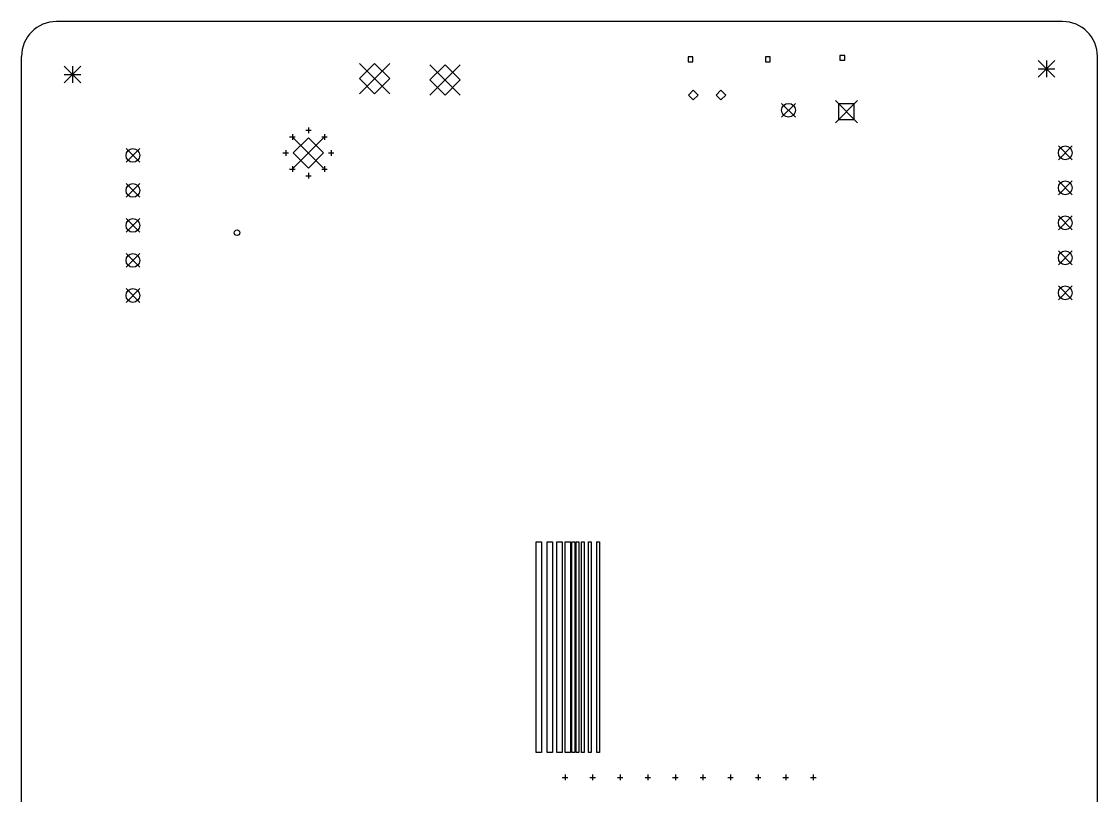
# Model space of a CAD drawing. Extents: x 28 to 108, y -142 to -30.
# Drawn here: x 30 to 108, y -86.6 to -30.5 of the extents above; entities that cross this region are included whole.
import ezdxf

# ---------------------------------------------------------------- set-up
doc = ezdxf.new("R2010")
doc.units = 0
doc.layers.add('BLACK', color=7, linetype='CONTINUOUS')

msp = doc.modelspace()

# ---------------------------------------------------------------- linework, layer by layer
at = {"layer": 'BLACK', "linetype": 'CONTINUOUS'}
for p, q in [((105.46, -30.46), (32.54, -30.46)), ((30, -110), (30, -33)), ((54.5, -33.5), (56.7, -35.7)), ((56.7, -33.5), (54.5, -35.7)), ((55.6, -33.5), (54.5, -34.6)), ((56.7, -34.6), (55.6, -33.5)), ((78.6768, -33.0232), (78.3232, -33.0232)), ((78.3232, -33.0232), (78.3232, -33.3768)), ((78.3232, -33.3768), (78.6768, -33.3768)), ((78.6768, -33.3768), (78.6768, -33.0232)), ((84.2768, -33.0232), (83.9232, -33.0232)), ((83.9232, -33.0232), (83.9232, -33.3768)), ((83.9232, -33.3768), (84.2768, -33.3768)), ((84.2768, -33.3768), (84.2768, -33.0232)), ((89.6768, -32.9232), (89.3232, -32.9232)), ((89.3232, -32.9232), (89.3232, -33.2768)), ((89.3232, -33.2768), (89.6768, -33.2768)), ((89.6768, -33.2768), (89.6768, -32.9232)), ((103.7, -33.3), (104.9, -34.5)), ((104.9, -33.3), (103.7, -34.5)), ((104.3, -33.3), (104.3, -34.5)), ((108, -110), (108, -33)), ((33.1, -33.7), (34.3, -34.9)), ((34.3, -33.7), (33.1, -34.9)), ((33.1, -34.3), (34.3, -34.3)), ((33.7, -33.7), (33.7, -34.9)), ((59.6, -33.6), (61.8, -35.8)), ((61.8, -33.6), (59.6, -35.8)), ((60.7, -33.6), (59.6, -34.7)), ((61.8, -34.7), (60.7, -33.6)), ((103.7, -33.9), (104.9, -33.9)), ((54.5, -34.6), (55.6, -35.7)), ((55.6, -35.7), (56.7, -34.6)), ((59.6, -34.7), (60.7, -35.8)), ((60.7, -35.8), (61.8, -34.7)), ((78.7, -35.45), (78.35, -35.8)), ((78.35, -35.8), (78.7, -36.15)), ((79.05, -35.8), (78.7, -35.45)), ((78.7, -36.15), (79.05, -35.8)), ((80.7, -35.45), (80.35, -35.8)), ((80.35, -35.8), (80.7, -36.15)), ((81.05, -35.8), (80.7, -35.45)), ((80.7, -36.15), (81.05, -35.8)), ((85.1, -36.4), (86.1, -37.4)), ((86.1, -36.4), (85.1, -37.4)), ((89, -36.2), (90.6, -37.8)), ((90.6, -36.2), (89, -37.8)), ((90.3657, -36.4343), (89.2343, -36.4343)), ((89.2343, -36.4343), (89.2343, -37.5657)), ((90.3657, -37.5657), (90.3657, -36.4343)), ((50.8, -38.15), (50.8, -38.55)), ((89.2343, -37.5657), (90.3657, -37.5657)), ((49.4333, -38.8333), (49.8333, -38.8333)), ((49.6333, -38.6333), (49.6333, -39.0333)), ((49.7, -38.9), (51.9, -41.1)), ((51.9, -38.9), (49.7, -41.1)), ((50.8, -38.9), (49.7, -40)), ((50.6, -38.35), (51, -38.35)), ((51.9, -40), (50.8, -38.9)), ((51.7667, -38.8333), (52.1667, -38.8333)), ((51.9667, -38.6333), (51.9667, -39.0333)), ((37.576, -39.675), (38.576, -40.675)), ((38.576, -39.675), (37.576, -40.675)), ((105.164, -39.486), (106.164, -40.486)), ((106.164, -39.486), (105.164, -40.486)), ((48.95, -40), (49.35, -40)), ((49.15, -39.8), (49.15, -40.2)), ((49.7, -40), (50.8, -41.1)), ((50.8, -41.1), (51.9, -40)), ((52.25, -40), (52.65, -40)), ((52.45, -39.8), (52.45, -40.2)), ((49.4333, -41.1667), (49.8333, -41.1667)), ((49.6333, -40.9667), (49.6333, -41.3667)), ((51.7667, -41.1667), (52.1667, -41.1667)), ((51.9667, -40.9667), (51.9667, -41.3667)), ((50.6, -41.65), (51, -41.65)), ((50.8, -41.45), (50.8, -41.85)), ((105.164, -42.026), (106.164, -43.026)), ((106.164, -42.026), (105.164, -43.026)), ((37.576, -42.215), (38.576, -43.215)), ((38.576, -42.215), (37.576, -43.215)), ((37.576, -44.755), (38.576, -45.755)), ((38.576, -44.755), (37.576, -45.755)), ((105.164, -44.566), (106.164, -45.566)), ((106.164, -44.566), (105.164, -45.566)), ((37.576, -47.295), (38.576, -48.295)), ((38.576, -47.295), (37.576, -48.295)), ((105.164, -47.106), (106.164, -48.106)), ((106.164, -47.106), (105.164, -48.106)), ((37.576, -49.835), (38.576, -50.835)), ((38.576, -49.835), (37.576, -50.835)), ((105.164, -49.646), (106.164, -50.646)), ((106.164, -49.646), (105.164, -50.646)), ((67.3, -68.2), (67.7, -68.2)), ((67.3, -83.5), (67.3, -68.2)), ((67.7, -68.2), (67.7, -83.5)), ((68.1, -68.2), (68.5, -68.2)), ((68.1, -83.5), (68.1, -68.2)), ((68.5, -68.2), (68.5, -83.5)), ((68.8, -68.2), (69.2, -68.2)), ((68.8, -83.5), (68.8, -68.2)), ((69.2, -68.2), (69.2, -83.5)), ((69.4, -68.2), (69.8, -68.2)), ((69.4, -83.5), (69.4, -68.2)), ((69.8, -68.2), (69.8, -83.5)), ((69.9, -68.2), (70.1, -68.2)), ((69.9, -83.5), (69.9, -68.2)), ((70.1, -68.2), (70.1, -83.5)), ((70.2, -68.2), (70.4, -68.2)), ((70.2, -83.5), (70.2, -68.2)), ((70.4, -68.2), (70.4, -83.5)), ((70.6, -68.2), (70.8, -68.2)), ((70.6, -83.5), (70.6, -68.2)), ((70.8, -68.2), (70.8, -83.5)), ((71.1, -68.2), (71.3, -68.2)), ((71.1, -83.5), (71.1, -68.2)), ((71.3, -68.2), (71.3, -83.5)), ((71.7, -68.2), (71.9, -68.2)), ((71.7, -83.5), (71.7, -68.2)), ((71.9, -68.2), (71.9, -83.5)), ((67.7, -83.5), (67.3, -83.5)), ((68.5, -83.5), (68.1, -83.5)), ((69.2, -83.5), (68.8, -83.5)), ((69.8, -83.5), (69.4, -83.5)), ((70.1, -83.5), (69.9, -83.5)), ((70.4, -83.5), (70.2, -83.5)), ((70.8, -83.5), (70.6, -83.5)), ((71.3, -83.5), (71.1, -83.5)), ((71.9, -83.5), (71.7, -83.5)), ((69.2, -85.3), (69.6, -85.3)), ((69.4, -85.1), (69.4, -85.5)), ((71.2, -85.3), (71.6, -85.3)), ((71.4, -85.1), (71.4, -85.5)), ((73.2, -85.3), (73.6, -85.3)), ((73.4, -85.1), (73.4, -85.5)), ((75.2, -85.3), (75.6, -85.3)), ((75.4, -85.1), (75.4, -85.5)), ((77.2, -85.3), (77.6, -85.3)), ((77.4, -85.1), (77.4, -85.5)), ((79.2, -85.3), (79.6, -85.3)), ((79.4, -85.1), (79.4, -85.5)), ((81.2, -85.3), (81.6, -85.3)), ((81.4, -85.1), (81.4, -85.5)), ((83.2, -85.3), (83.6, -85.3)), ((83.4, -85.1), (83.4, -85.5)), ((85.2, -85.3), (85.6, -85.3)), ((85.4, -85.1), (85.4, -85.5)), ((87.2, -85.3), (87.6, -85.3)), ((87.4, -85.1), (87.4, -85.5))]:
    msp.add_line(p, q, dxfattribs=at)
at = {"layer": 'BLACK'}
for centre, radius in [((85.6, -36.9), 0.5), ((38.076, -40.175), 0.5), ((105.664, -39.986), 0.5), ((105.664, -42.526), 0.5), ((38.076, -42.715), 0.5), ((38.076, -45.255), 0.5), ((105.664, -45.066), 0.5), ((45.6245, -45.7845), 0.2), ((38.076, -47.795), 0.5), ((105.664, -47.606), 0.5), ((38.076, -50.335), 0.5), ((105.664, -50.146), 0.5)]:
    msp.add_circle(centre, radius, dxfattribs=at)
for centre, start, end in [((32.54, -33), 90, 180), ((105.46, -33), 0, 90)]:
    msp.add_arc(centre, 2.54, start, end, dxfattribs=at)

doc.saveas('drawing.dxf')
